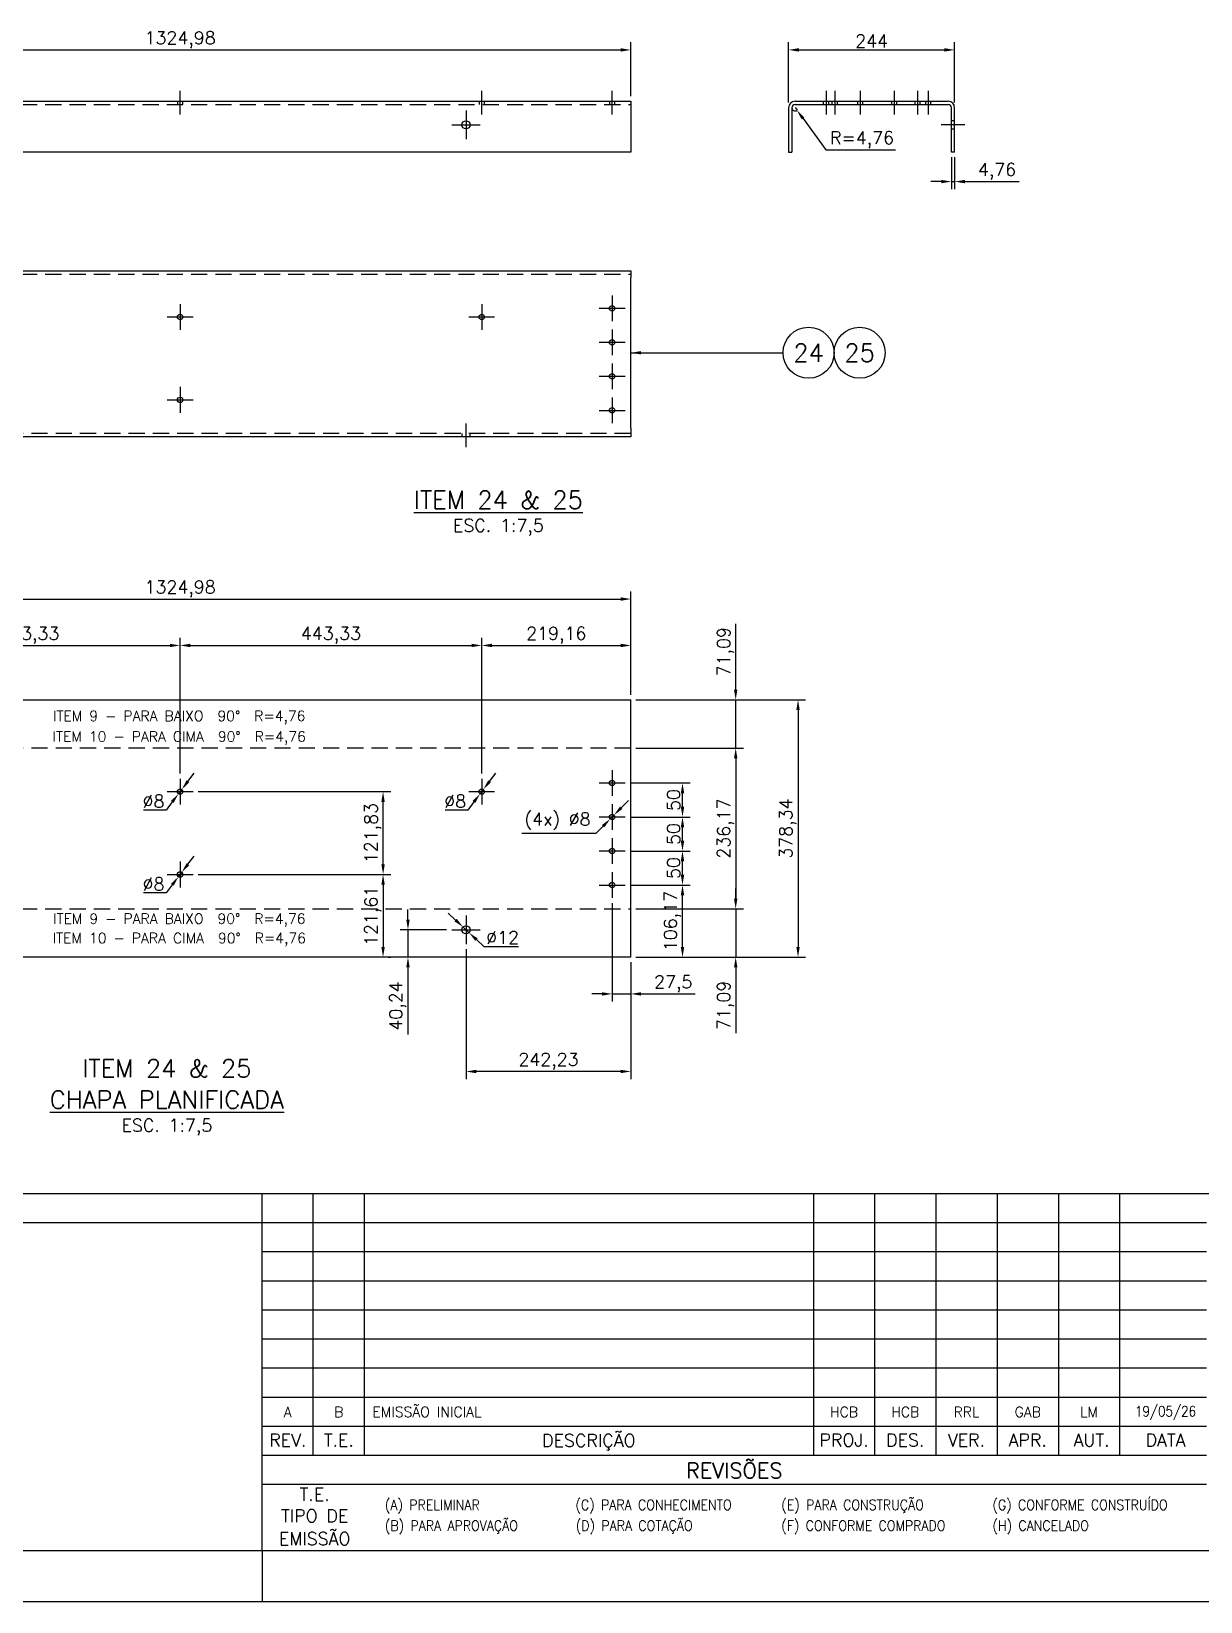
# Model space of a CAD drawing. Header units: metres. Extents: x 0 to 6307, y 0 to 4455.
# Drawn here: x 3193 to 4912, y 0 to 2308 of the extents above; entities that cross this region are included whole.
import ezdxf
from ezdxf.enums import TextEntityAlignment as Align

# ---------------------------------------------------------------- set-up
doc = ezdxf.new("R2010")
doc.units = ezdxf.units.M
doc.header["$LTSCALE"] = 7.5
doc.linetypes.add('CENTER2', pattern=[28.575, 19.05, -3.175, 3.175, -3.175])
doc.linetypes.add('HIDDEN2', pattern=[4.7625, 3.175, -1.5875])
for name, color, linetype in [('18_COTAS', 7, 'Continuous'), ('FRL2', 2, 'Continuous'), ('FRL3', 3, 'Continuous'), ('FRL4', 4, 'Continuous'), ('FRL5', 5, 'Continuous'), ('FRL6', 6, 'Continuous'), ('FRL7', 7, 'Continuous'), ('FRR100', 4, 'Continuous'), ('FRR120', 5, 'Continuous'), ('FRR140', 5, 'Continuous'), ('FRR175', 1, 'Continuous'), ('FRR80', 3, 'Continuous'), ('GSB', 7, 'Continuous'), ('SC1', 7, 'CENTER2'), ('SDM', 7, 'Continuous'), ('SL4', 4, 'Continuous'), ('SR80', 3, 'Continuous'), ('ST1', 7, 'HIDDEN2')]:
    doc.layers.add(name, color=color, linetype=linetype)
doc.styles.add('R100', font='simplex.shx', dxfattribs={"height": 2.5})
doc.styles.add('R120', font='simplex.shx', dxfattribs={"height": 3})
doc.styles.add('R140', font='simplex.shx', dxfattribs={"height": 3.5})
doc.styles.add('R80', font='simplex.shx', dxfattribs={"height": 2})
doc.styles.add('ROMANS', font='ROMANS.SHX')
doc.dimstyles.new('7.5___1-7.5', dxfattribs={"dimscale": 7.5, "dimtxt": 2.5, "dimasz": 2, "dimexe": 1.5, "dimexo": 1, "dimgap": 0.5, "dimtad": 1, "dimzin": 12, "dimtxsty": 'ROMANS', "dimcen": 0, "dimclrd": 256, "dimclre": 256, "dimclrt": 3, "dimazin": 3, "dimtfac": 1, "dimtmove": 0, "dimatfit": 0, "dimfxl": 1, "dimlwd": -1, "dimlwe": -1, "dimarcsym": 0})
doc.dimstyles.new('7.5___1-7.5$3', dxfattribs={"dimscale": 7.5, "dimtxt": 2.5, "dimasz": 2, "dimexe": 1.5, "dimexo": 1, "dimgap": 0.5, "dimtad": 1, "dimtoh": 1, "dimzin": 12, "dimtxsty": 'ROMANS', "dimcen": 0, "dimclrd": 256, "dimclre": 256, "dimclrt": 3, "dimazin": 3, "dimtfac": 1, "dimtmove": 0, "dimatfit": 0, "dimfxl": 1, "dimlwd": -1, "dimlwe": -1, "dimarcsym": 0})
doc.dimstyles.new('7.5___1-7.5$4', dxfattribs={"dimscale": 7.5, "dimtxt": 2.5, "dimasz": 2, "dimexe": 1.5, "dimexo": 1, "dimgap": 0.5, "dimtad": 1, "dimtoh": 1, "dimzin": 12, "dimtxsty": 'ROMANS', "dimcen": 0, "dimclrd": 256, "dimclre": 256, "dimclrt": 3, "dimazin": 3, "dimtfac": 1, "dimtmove": 0, "dimatfit": 0, "dimfxl": 1, "dimlwd": -1, "dimlwe": -1, "dimarcsym": 0})

# ---------------------------------------------------------------- blocks, each defined once
blk = doc.blocks.new('A1')
at = {"layer": 'FRL2'}
blk.add_line((471, 10), (471, 0), dxfattribs=at)
at = {"layer": 'FRL3', "linetype": 'Continuous'}
for p, q in [((481, 28.7), (481, 80)), ((491, 28.7), (491, 80)), ((579, 80), (579, 28.7)), ((591, 80), (591, 28.7)), ((603, 80), (603, 28.7)), ((615, 80), (615, 28.7)), ((627, 80), (627, 28.7)), ((639, 80), (639, 28.7))]:
    blk.add_line(p, q, dxfattribs=at)
at = {"layer": 'FRL4', "linetype": 'Continuous'}
for p, q in [((25, 74.3), (471, 74.3)), ((471, 34.4), (656, 34.4)), ((471, 28.7), (656, 28.7)), ((471, 23), (656, 23))]:
    blk.add_line(p, q, dxfattribs=at)
at = {"layer": 'FRL5'}
blk.add_line((25, 80), (831, 80), dxfattribs=at)
at = {"layer": 'FRL5', "linetype": 'Continuous'}
blk.add_line((471, 10), (471, 80), dxfattribs=at)
at = {"layer": 'FRL6', "linetype": 'Continuous'}
blk.add_line((25, 10), (831, 10), dxfattribs=at)
at = {"layer": 'FRL7', "linetype": 'Continuous'}
for p, q in [((471, 74.3), (656, 74.3)), ((471, 68.6), (656, 68.6)), ((471, 62.9), (656, 62.9)), ((471, 57.2), (656, 57.2)), ((471, 51.5), (656, 51.5)), ((471, 45.8), (656, 45.8)), ((471, 40.1), (656, 40.1)), ((0, 0), (841, 0))]:
    blk.add_line(p, q, dxfattribs=at)
at = {"layer": 'FRR100', "style": 'R100'}
for s, p in [('REV.', (476, 31.66)), ('T.E.', (486, 31.66)), ('DESCRIÇÃO', (535, 31.55)), ('PROJ.', (585, 31.66)), ('DES.', (597, 31.66)), ('VER.', (609, 31.66)), ('APR.', (621, 31.66)), ('AUT.', (633.5, 31.66)), ('DATA', (648, 31.66)), ('T.E.', (481.26, 21.02)), ('TIPO DE', (481.26, 16.82)), ('EMISSÃO', (481.26, 12.66))]:
    blk.add_text(s, height=2.5, dxfattribs=at).set_placement(p, align=Align.MIDDLE)
at = {"layer": 'FRR120', "style": 'R120'}
blk.add_text('REVISÕES', height=3, dxfattribs=at).set_placement((563.5, 26.08), align=Align.MIDDLE)
for tag, p in [('FASE_DO_PROJETO', (659, 46.29)), ('ÁREA_E/OU_SUBÁREA', (659, 40.79)), ('TÍTULO_DO_DESENHO', (659, 35.29)), ('SUBTÍTULO_1_DO_DESENHO', (659, 29.79)), ('SUBTÍTULO_2_DO_DESENHO', (659, 24.29))]:
    blk.add_attdef(tag, p, '', height=3, dxfattribs=at)
at = {"layer": 'FRR140', "style": 'R140', "width": 0.91}
for tag, p in [('ESCALA', (671, 14.35)), ('REVISÃO', (823.5, 14.68))]:
    blk.add_attdef(tag, text='', height=3.5, dxfattribs=at).set_placement(p, align=Align.MIDDLE)
for tag, p in [('NÚMERO_DA_CONTRATADA', (687.72, 12.6)), ('NUMERO_VALE', (752.89, 12.6))]:
    blk.add_attdef(tag, p, '', height=3.5, dxfattribs=at)
at = {"layer": 'FRR175', "style": 'R120'}
for tag, p in [('CLASSIFICAÇÃO', (811.83, 67.73)), ('PROJETO', (716.31, 53.59)), ('N_PROJ_SE', (793.5, 53.59)), ('N_CONTRATO', (796.97, 47.3))]:
    blk.add_attdef(tag, text='', height=3, dxfattribs=at).set_placement(p, align=Align.MIDDLE_CENTER)
at = {"layer": 'FRR80', "style": 'R80', "width": 0.9}
for s, p in [('(A) PRELIMINAR', (495.02, 17.95)), ('(C) PARA CONHECIMENTO', (532.36, 17.95)), ('(E) PARA CONSTRUÇÃO', (572.71, 17.95)), ('(G) CONFORME CONSTRUÍDO', (614.08, 17.95)), ('(B) PARA APROVAÇÃO', (495.02, 13.89)), ('(D) PARA COTAÇÃO', (532.43, 13.89)), ('(F) CONFORME COMPRADO', (572.71, 13.89)), ('(H) CANCELADO', (614.08, 13.89))]:
    blk.add_text(s, height=2, dxfattribs=at).set_placement(p)
at = {"layer": 'FRR80', "style": 'R80'}
for tag, p in [('8A_REV', (476, 77.07)), ('EMIS.', (486, 77.07)), ('PROJ.', (585, 77.07)), ('DES.', (597, 77.07)), ('VER.', (609, 77.07)), ('APR.', (621, 77.07)), ('AUT.', (633.01, 77.07)), ('7A_REV', (476, 71.37)), ('EMIS.', (486, 71.37)), ('PROJ.', (585, 71.37)), ('DES.', (597, 71.37)), ('VER.', (609, 71.37)), ('APR.', (621, 71.37)), ('AUT.', (633.01, 71.37)), ('6A_REV', (476, 65.67)), ('EMIS.', (486, 65.67)), ('PROJ.', (585, 65.67)), ('DES.', (597, 65.67)), ('VER.', (609, 65.67)), ('APR.', (621, 65.67)), ('AUT.', (633.01, 65.67)), ('5A_REV', (476, 59.97)), ('EMIS.', (486, 59.97)), ('PROJ.', (585, 59.97)), ('DES.', (597, 59.97)), ('VER.', (609, 59.97)), ('APR.', (621, 59.97)), ('AUT.', (633.01, 59.97)), ('4A_REV', (476, 54.27)), ('EMIS.', (486, 54.27)), ('PROJ.', (585, 54.27)), ('DES.', (597, 54.27)), ('VER.', (609, 54.27)), ('APR.', (621, 54.27)), ('AUT.', (633.01, 54.27)), ('3A_REV', (476, 48.57)), ('EMIS.', (486, 48.57)), ('PROJ.', (585, 48.57)), ('DES.', (597, 48.57)), ('VER.', (609, 48.57)), ('APR.', (621, 48.57)), ('AUT.', (633.01, 48.57)), ('2A_REV', (476, 42.87)), ('EMIS.', (486, 42.87)), ('PROJ.', (585, 42.87)), ('DES.', (597, 42.87)), ('VER.', (609, 42.87)), ('APR.', (621, 42.87)), ('AUT.', (633.01, 42.87)), ('1a_REV', (476, 37.17)), ('EMIS.', (486, 37.17)), ('PROJ.', (585, 37.17)), ('DES.', (597, 37.17)), ('VER.', (609, 37.17)), ('APR.', (621, 37.17)), ('AUT.', (633.01, 37.17))]:
    blk.add_attdef(tag, text='', height=2, dxfattribs=at).set_placement(p, align=Align.MIDDLE)
for p in [(492.61, 76.08), (492.61, 70.38), (492.61, 64.68), (492.61, 58.98), (492.61, 53.28), (492.61, 47.58), (492.61, 41.88), (492.61, 36.18)]:
    blk.add_attdef('DESCRIÇÃO_DA_REVISÃO', p, '', height=2, dxfattribs=at)
at = {"layer": 'FRR80', "style": 'R80', "width": 0.85}
for p in [(648, 77.07), (648, 71.37), (648, 65.67), (648, 59.97), (648, 54.27), (648, 48.57), (648, 42.87), (648, 37.17)]:
    blk.add_attdef('DATA', text='', height=2, dxfattribs=at).set_placement(p, align=Align.MIDDLE)
blk = doc.blocks.new('*D185')
at = {"layer": 'Defpoints', "color": 0, "transparency": 16777216}
for p in [(4074.2, 2281.1), (2749.2, 2205.7), (4074.2, 2205.7)]:
    blk.add_point(p, dxfattribs=at)
at = {"layer": 'SDM', "transparency": 16777216}
for p, q in [((2749.2, 2213.2), (2749.2, 2292.3)), ((4074.2, 2213.2), (4074.2, 2292.3)), ((2764.2, 2281.1), (4059.2, 2281.1))]:
    blk.add_line(p, q, dxfattribs=at)
for points in [[(2764.2, 2283.6), (2764.2, 2278.6), (2749.2, 2281.1)], [(4059.2, 2283.6), (4059.2, 2278.6), (4074.2, 2281.1)]]:
    blk.add_solid(points, dxfattribs=at)
at = {"layer": 'SDM', "color": 3, "transparency": 16777216, "insert": (3411.7, 2296), "char_height": 18.75, "attachment_point": 5, "style": 'ROMANS'}
blk.add_mtext('1324,98', dxfattribs=at)
blk = doc.blocks.new('*D186')
at = {"layer": 'Defpoints', "color": 0, "transparency": 16777216}
for p in [(4315.6, 2196.2), (4318.4, 2192.3)]:
    blk.add_point(p, dxfattribs=at)
at = {"layer": 'SDM', "transparency": 16777216}
for p, q in [((4315.6, 2196.2), (4318.4, 2192.3)), ((4327.3, 2180.2), (4361, 2134.2)), ((4361, 2134.2), (4463, 2134.2))]:
    blk.add_line(p, q, dxfattribs=at)
blk.add_arc((4315.6, 2196.2), 4.76, 180, 306.25, dxfattribs=at)
blk.add_solid([(4329.3, 2181.7), (4325.3, 2178.7), (4318.4, 2192.3)], dxfattribs=at)
at = {"layer": 'SDM', "color": 3, "transparency": 16777216, "insert": (4413.9, 2149.1), "char_height": 18.75, "attachment_point": 5, "style": 'ROMANS'}
blk.add_mtext('R=4,76', dxfattribs=at)
blk = doc.blocks.new('*D187')
at = {"layer": 'Defpoints', "color": 0, "transparency": 16777216}
for p in [(4550.1, 2281.1), (4306.1, 2196.2), (4550.1, 2196.2)]:
    blk.add_point(p, dxfattribs=at)
at = {"layer": 'SDM', "transparency": 16777216}
for p, q in [((4306.1, 2203.7), (4306.1, 2292.3)), ((4550.1, 2203.7), (4550.1, 2292.3)), ((4321.1, 2281.1), (4535.1, 2281.1))]:
    blk.add_line(p, q, dxfattribs=at)
for points in [[(4321.1, 2283.6), (4321.1, 2278.6), (4306.1, 2281.1)], [(4535.1, 2283.6), (4535.1, 2278.6), (4550.1, 2281.1)]]:
    blk.add_solid(points, dxfattribs=at)
at = {"layer": 'SDM', "color": 3, "transparency": 16777216, "insert": (4428.1, 2294.2), "char_height": 18.75, "attachment_point": 5, "style": 'ROMANS'}
blk.add_mtext('244', dxfattribs=at)
blk = doc.blocks.new('*D188')
at = {"layer": 'Defpoints', "color": 0, "transparency": 16777216}
for p in [(4545.3, 2130.7), (4550.1, 2130.7), (4550.1, 2087.5)]:
    blk.add_point(p, dxfattribs=at)
at = {"layer": 'SDM', "transparency": 16777216}
for p, q in [((4545.3, 2123.2), (4545.3, 2076.2)), ((4550.1, 2123.2), (4550.1, 2076.2)), ((4530.3, 2087.5), (4515.3, 2087.5)), ((4545.3, 2087.5), (4550.1, 2087.5)), ((4565.1, 2087.5), (4644.7, 2087.5))]:
    blk.add_line(p, q, dxfattribs=at)
for points in [[(4530.3, 2090), (4530.3, 2085), (4545.3, 2087.5)], [(4565.1, 2090), (4565.1, 2085), (4550.1, 2087.5)]]:
    blk.add_solid(points, dxfattribs=at)
at = {"layer": 'SDM', "color": 3, "transparency": 16777216, "insert": (4612.4, 2102.4), "char_height": 18.75, "attachment_point": 5, "style": 'ROMANS'}
blk.add_mtext('4,76', dxfattribs=at)
blk = doc.blocks.new('INDICACAO_EIXO')
at = {"layer": 'GSB', "color": 3}
blk.add_circle((0, 0), 5, dxfattribs=at)
blk = doc.blocks.new('CORTE')
at = {"layer": 'GSB', "color": 4, "style": 'R140'}
blk.add_attdef('%%UCORTE', text='', height=3.5, dxfattribs=at).set_placement((-0.25, 2.38), align=Align.MIDDLE_CENTER)
at = {"layer": 'GSB', "color": 3, "style": 'R100'}
blk.add_attdef('ESC.', text='', height=2.5, dxfattribs=at).set_placement((-0.25, -2.62), align=Align.MIDDLE_CENTER)
blk = doc.blocks.new('*D190')
at = {"layer": 'Defpoints', "color": 0, "transparency": 16777216}
for p in [(4046.7, 1034.4), (4074.2, 947.3), (4074.2, 893.3)]:
    blk.add_point(p, dxfattribs=at)
at = {"layer": 'SDM', "transparency": 16777216}
for p, q in [((4046.7, 1026.9), (4046.7, 882)), ((4074.2, 939.8), (4074.2, 882)), ((4031.7, 893.3), (4016.7, 893.3)), ((4046.7, 893.3), (4074.2, 893.3)), ((4089.2, 893.3), (4168.8, 893.3))]:
    blk.add_line(p, q, dxfattribs=at)
for points in [[(4031.7, 895.8), (4031.7, 890.8), (4046.7, 893.3)], [(4089.2, 895.8), (4089.2, 890.8), (4074.2, 893.3)]]:
    blk.add_solid(points, dxfattribs=at)
at = {"layer": 'SDM', "color": 3, "transparency": 16777216, "insert": (4136.5, 908.2), "char_height": 18.75, "attachment_point": 5, "style": 'ROMANS'}
blk.add_mtext('27,5', dxfattribs=at)
blk = doc.blocks.new('*D191')
at = {"layer": 'Defpoints', "color": 0, "transparency": 16777216}
for p in [(4074.2, 1325.6), (4228.3, 1325.6), (4074.2, 1254.5)]:
    blk.add_point(p, dxfattribs=at)
at = {"layer": 'SDM', "transparency": 16777216}
for p, q in [((4228.3, 1340.6), (4228.3, 1437.2)), ((4081.7, 1325.6), (4239.6, 1325.6)), ((4228.3, 1254.5), (4228.3, 1325.6)), ((4081.7, 1254.5), (4239.6, 1254.5)), ((4228.3, 1239.5), (4228.3, 1224.5))]:
    blk.add_line(p, q, dxfattribs=at)
for points in [[(4225.8, 1340.6), (4230.8, 1340.6), (4228.3, 1325.6)], [(4225.8, 1239.5), (4230.8, 1239.5), (4228.3, 1254.5)]]:
    blk.add_solid(points, dxfattribs=at)
at = {"layer": 'SDM', "color": 3, "transparency": 16777216, "insert": (4213.4, 1396.4), "char_height": 18.75, "attachment_point": 5, "rotation": 90, "style": 'ROMANS'}
blk.add_mtext('71,09', dxfattribs=at)
blk = doc.blocks.new('*D208')
at = {"layer": 'Defpoints', "color": 0, "transparency": 16777216}
for p in [(4074.2, 1254.5), (4074.2, 1018.4), (4228.3, 1018.4)]:
    blk.add_point(p, dxfattribs=at)
at = {"layer": 'SDM', "transparency": 16777216}
for p, q in [((4081.7, 1254.5), (4239.6, 1254.5)), ((4228.3, 1239.5), (4228.3, 1033.4)), ((4081.7, 1018.4), (4239.6, 1018.4))]:
    blk.add_line(p, q, dxfattribs=at)
for points in [[(4225.8, 1239.5), (4230.8, 1239.5), (4228.3, 1254.5)], [(4225.8, 1033.4), (4230.8, 1033.4), (4228.3, 1018.4)]]:
    blk.add_solid(points, dxfattribs=at)
at = {"layer": 'SDM', "color": 3, "transparency": 16777216, "insert": (4213.4, 1136.4), "char_height": 18.75, "attachment_point": 5, "rotation": 90, "style": 'ROMANS'}
blk.add_mtext('236,17', dxfattribs=at)
blk = doc.blocks.new('*D209')
at = {"layer": 'Defpoints', "color": 0, "transparency": 16777216}
for p in [(4074.2, 1018.4), (4074.2, 947.3), (4228.3, 947.3)]:
    blk.add_point(p, dxfattribs=at)
at = {"layer": 'SDM', "transparency": 16777216}
for p, q in [((4228.3, 1033.4), (4228.3, 1048.4)), ((4081.7, 1018.4), (4239.6, 1018.4)), ((4228.3, 1018.4), (4228.3, 947.3)), ((4081.7, 947.3), (4239.6, 947.3)), ((4228.3, 932.3), (4228.3, 835.7))]:
    blk.add_line(p, q, dxfattribs=at)
for points in [[(4225.8, 1033.4), (4230.8, 1033.4), (4228.3, 1018.4)], [(4225.8, 932.3), (4230.8, 932.3), (4228.3, 947.3)]]:
    blk.add_solid(points, dxfattribs=at)
at = {"layer": 'SDM', "color": 3, "transparency": 16777216, "insert": (4213.4, 876.5), "char_height": 18.75, "attachment_point": 5, "rotation": 90, "style": 'ROMANS'}
blk.add_mtext('71,09', dxfattribs=at)
blk = doc.blocks.new('*D210')
at = {"layer": 'Defpoints', "color": 0, "transparency": 16777216}
for p in [(4065.7, 1053.4), (4150.1, 1053.4), (4074.2, 947.3)]:
    blk.add_point(p, dxfattribs=at)
at = {"layer": 'SDM', "transparency": 16777216}
for p, q in [((4073.2, 1053.4), (4161.3, 1053.4)), ((4150.1, 962.3), (4150.1, 1038.4)), ((4081.7, 947.3), (4161.3, 947.3))]:
    blk.add_line(p, q, dxfattribs=at)
for points in [[(4147.6, 1038.4), (4152.6, 1038.4), (4150.1, 1053.4)], [(4147.6, 962.3), (4152.6, 962.3), (4150.1, 947.3)]]:
    blk.add_solid(points, dxfattribs=at)
at = {"layer": 'SDM', "color": 3, "transparency": 16777216, "insert": (4135.2, 1000.4), "char_height": 18.75, "attachment_point": 5, "rotation": 90, "style": 'ROMANS'}
blk.add_mtext('106,17', dxfattribs=at)
blk = doc.blocks.new('*D192')
at = {"layer": 'Defpoints', "color": 0, "transparency": 16777216}
for p in [(4065.7, 1103.4), (4150.1, 1103.4), (4065.7, 1053.4)]:
    blk.add_point(p, dxfattribs=at)
at = {"layer": 'SDM', "transparency": 16777216}
for p, q in [((4073.2, 1103.4), (4161.3, 1103.4)), ((4150.1, 1068.4), (4150.1, 1088.4)), ((4073.2, 1053.4), (4161.3, 1053.4))]:
    blk.add_line(p, q, dxfattribs=at)
for points in [[(4147.6, 1088.4), (4152.6, 1088.4), (4150.1, 1103.4)], [(4147.6, 1068.4), (4152.6, 1068.4), (4150.1, 1053.4)]]:
    blk.add_solid(points, dxfattribs=at)
at = {"layer": 'SDM', "color": 3, "transparency": 16777216, "insert": (4137, 1078.4), "char_height": 18.75, "attachment_point": 5, "rotation": 90, "style": 'ROMANS'}
blk.add_mtext('50', dxfattribs=at)
blk = doc.blocks.new('*D193')
at = {"layer": 'Defpoints', "color": 0, "transparency": 16777216}
for p in [(4065.7, 1153.4), (4150.1, 1153.4), (4065.7, 1103.4)]:
    blk.add_point(p, dxfattribs=at)
at = {"layer": 'SDM', "transparency": 16777216}
for p, q in [((4073.2, 1153.4), (4161.3, 1153.4)), ((4150.1, 1118.4), (4150.1, 1138.4)), ((4073.2, 1103.4), (4161.3, 1103.4))]:
    blk.add_line(p, q, dxfattribs=at)
for points in [[(4147.6, 1138.4), (4152.6, 1138.4), (4150.1, 1153.4)], [(4147.6, 1118.4), (4152.6, 1118.4), (4150.1, 1103.4)]]:
    blk.add_solid(points, dxfattribs=at)
at = {"layer": 'SDM', "color": 3, "transparency": 16777216, "insert": (4137, 1128.4), "char_height": 18.75, "attachment_point": 5, "rotation": 90, "style": 'ROMANS'}
blk.add_mtext('50', dxfattribs=at)
blk = doc.blocks.new('*D194')
at = {"layer": 'Defpoints', "color": 0, "transparency": 16777216}
for p in [(4065.7, 1203.4), (4150.1, 1203.4), (4065.7, 1153.4)]:
    blk.add_point(p, dxfattribs=at)
at = {"layer": 'SDM', "transparency": 16777216}
for p, q in [((4073.2, 1203.4), (4161.3, 1203.4)), ((4150.1, 1168.4), (4150.1, 1188.4)), ((4073.2, 1153.4), (4161.3, 1153.4))]:
    blk.add_line(p, q, dxfattribs=at)
for points in [[(4147.6, 1188.4), (4152.6, 1188.4), (4150.1, 1203.4)], [(4147.6, 1168.4), (4152.6, 1168.4), (4150.1, 1153.4)]]:
    blk.add_solid(points, dxfattribs=at)
at = {"layer": 'SDM', "color": 3, "transparency": 16777216, "insert": (4137, 1178.4), "char_height": 18.75, "attachment_point": 5, "rotation": 90, "style": 'ROMANS'}
blk.add_mtext('50', dxfattribs=at)
blk = doc.blocks.new('*D178')
at = {"layer": 'Defpoints', "color": 0, "transparency": 16777216}
for p in [(4049.5, 1156.3), (4043.9, 1150.6)]:
    blk.add_point(p, dxfattribs=at)
at = {"layer": 'SDM', "transparency": 16777216}
for p, q in [((4060, 1167), (4070.5, 1177.7)), ((4049.5, 1156.3), (4043.9, 1150.6)), ((4033.4, 1139.9), (4022.9, 1129.2)), ((4022.9, 1129.2), (3913.8, 1129.2))]:
    blk.add_line(p, q, dxfattribs=at)
for points in [[(4058.2, 1168.8), (4061.8, 1165.3), (4049.5, 1156.3)], [(4031.6, 1141.6), (4035.2, 1138.1), (4043.9, 1150.6)]]:
    blk.add_solid(points, dxfattribs=at)
at = {"layer": 'SDM', "color": 3, "transparency": 16777216, "insert": (3966.4, 1147.2), "char_height": 18.75, "attachment_point": 5, "style": 'ROMANS'}
blk.add_mtext('(4x) ∅8', dxfattribs=at)
blk = doc.blocks.new('*D205')
at = {"layer": 'Defpoints', "color": 0, "transparency": 16777216}
for p in [(3411.7, 1405.6), (2968.4, 1209.7), (3411.7, 1209.7)]:
    blk.add_point(p, dxfattribs=at)
at = {"layer": 'SDM', "transparency": 16777216}
for p, q in [((2968.4, 1217.2), (2968.4, 1416.9)), ((3411.7, 1217.2), (3411.7, 1416.9)), ((2983.4, 1405.6), (3396.7, 1405.6))]:
    blk.add_line(p, q, dxfattribs=at)
for points in [[(2983.4, 1408.1), (2983.4, 1403.1), (2968.4, 1405.6)], [(3396.7, 1408.1), (3396.7, 1403.1), (3411.7, 1405.6)]]:
    blk.add_solid(points, dxfattribs=at)
at = {"layer": 'SDM', "color": 3, "transparency": 16777216, "insert": (3190, 1420.5), "char_height": 18.75, "attachment_point": 5, "style": 'ROMANS'}
blk.add_mtext('443,33', dxfattribs=at)
blk = doc.blocks.new('*D206')
at = {"layer": 'Defpoints', "color": 0, "transparency": 16777216}
for p in [(3855, 1405.6), (3411.7, 1209.7), (3855, 1209.7)]:
    blk.add_point(p, dxfattribs=at)
at = {"layer": 'SDM', "transparency": 16777216}
for p, q in [((3411.7, 1217.2), (3411.7, 1416.9)), ((3855, 1217.2), (3855, 1416.9)), ((3426.7, 1405.6), (3840, 1405.6))]:
    blk.add_line(p, q, dxfattribs=at)
for points in [[(3426.7, 1408.1), (3426.7, 1403.1), (3411.7, 1405.6)], [(3840, 1408.1), (3840, 1403.1), (3855, 1405.6)]]:
    blk.add_solid(points, dxfattribs=at)
at = {"layer": 'SDM', "color": 3, "transparency": 16777216, "insert": (3633.4, 1420.5), "char_height": 18.75, "attachment_point": 5, "style": 'ROMANS'}
blk.add_mtext('443,33', dxfattribs=at)
blk = doc.blocks.new('*D176')
at = {"layer": 'Defpoints', "color": 0, "transparency": 16777216}
for p in [(4074.2, 1405.6), (4074.2, 1325.6), (3855, 1209.7)]:
    blk.add_point(p, dxfattribs=at)
at = {"layer": 'SDM', "transparency": 16777216}
for p, q in [((3855, 1217.2), (3855, 1416.9)), ((4074.2, 1333.1), (4074.2, 1416.9)), ((3870, 1405.6), (4059.2, 1405.6))]:
    blk.add_line(p, q, dxfattribs=at)
for points in [[(3870, 1408.1), (3870, 1403.1), (3855, 1405.6)], [(4059.2, 1408.1), (4059.2, 1403.1), (4074.2, 1405.6)]]:
    blk.add_solid(points, dxfattribs=at)
at = {"layer": 'SDM', "color": 3, "transparency": 16777216, "insert": (3964.6, 1420.5), "char_height": 18.75, "attachment_point": 5, "style": 'ROMANS'}
blk.add_mtext('219,16', dxfattribs=at)
blk = doc.blocks.new('*D177')
at = {"layer": 'Defpoints', "color": 0, "transparency": 16777216}
for p in [(4074.2, 1473.8), (2749.2, 1325.6), (4074.2, 1325.6)]:
    blk.add_point(p, dxfattribs=at)
at = {"layer": 'SDM', "transparency": 16777216}
for p, q in [((2749.2, 1333.1), (2749.2, 1485)), ((4074.2, 1333.1), (4074.2, 1485)), ((2764.2, 1473.8), (4059.2, 1473.8))]:
    blk.add_line(p, q, dxfattribs=at)
for points in [[(2764.2, 1476.3), (2764.2, 1471.3), (2749.2, 1473.8)], [(4059.2, 1476.3), (4059.2, 1471.3), (4074.2, 1473.8)]]:
    blk.add_solid(points, dxfattribs=at)
at = {"layer": 'SDM', "color": 3, "transparency": 16777216, "insert": (3411.7, 1488.7), "char_height": 18.75, "attachment_point": 5, "style": 'ROMANS'}
blk.add_mtext('1324,98', dxfattribs=at)
blk = doc.blocks.new('*D195')
at = {"layer": 'Defpoints', "color": 0, "transparency": 16777216}
for p in [(3430.7, 1068.9), (3710, 947.3), (3710, 947.3)]:
    blk.add_point(p, dxfattribs=at)
at = {"layer": 'SDM', "transparency": 16777216}
for p, q in [((3438.2, 1068.9), (3721.3, 1068.9)), ((3710, 1053.9), (3710, 962.3)), ((3717.5, 947.3), (3721.3, 947.3))]:
    blk.add_line(p, q, dxfattribs=at)
for points in [[(3707.5, 1053.9), (3712.5, 1053.9), (3710, 1068.9)], [(3707.5, 962.3), (3712.5, 962.3), (3710, 947.3)]]:
    blk.add_solid(points, dxfattribs=at)
at = {"layer": 'SDM', "color": 3, "transparency": 16777216, "insert": (3695.1, 1008.1), "char_height": 18.75, "attachment_point": 5, "rotation": 90, "style": 'ROMANS'}
blk.add_mtext('121,61', dxfattribs=at)
blk = doc.blocks.new('*D196')
at = {"layer": 'Defpoints', "color": 0, "transparency": 16777216}
for p in [(3430.7, 1190.7), (3710, 1190.7), (3430.7, 1068.9)]:
    blk.add_point(p, dxfattribs=at)
at = {"layer": 'SDM', "transparency": 16777216}
for p, q in [((3438.2, 1190.7), (3721.3, 1190.7)), ((3710, 1083.9), (3710, 1175.7)), ((3438.2, 1068.9), (3721.3, 1068.9))]:
    blk.add_line(p, q, dxfattribs=at)
for points in [[(3707.5, 1175.7), (3712.5, 1175.7), (3710, 1190.7)], [(3707.5, 1083.9), (3712.5, 1083.9), (3710, 1068.9)]]:
    blk.add_solid(points, dxfattribs=at)
at = {"layer": 'SDM', "color": 3, "transparency": 16777216, "insert": (3695.1, 1129.8), "char_height": 18.75, "attachment_point": 5, "rotation": 90, "style": 'ROMANS'}
blk.add_mtext('121,83', dxfattribs=at)
blk = doc.blocks.new('*D197')
at = {"layer": 'Defpoints', "color": 0, "transparency": 16777216}
for p in [(3409.3, 1187.5), (3414.1, 1193.9)]:
    blk.add_point(p, dxfattribs=at)
at = {"layer": 'SDM', "transparency": 16777216}
for p, q in [((3423.2, 1205.8), (3432.2, 1217.8)), ((3414.1, 1193.9), (3409.3, 1187.5)), ((3391.1, 1163.6), (3357.9, 1163.6)), ((3400.2, 1175.6), (3391.1, 1163.6))]:
    blk.add_line(p, q, dxfattribs=at)
for points in [[(3421.2, 1207.4), (3425.2, 1204.3), (3414.1, 1193.9)], [(3398.2, 1177.1), (3402.2, 1174.1), (3409.3, 1187.5)]]:
    blk.add_solid(points, dxfattribs=at)
at = {"layer": 'SDM', "color": 3, "transparency": 16777216, "insert": (3372.7, 1176.7), "char_height": 18.75, "attachment_point": 5, "style": 'ROMANS'}
blk.add_mtext('∅8', dxfattribs=at)
blk = doc.blocks.new('*D198')
at = {"layer": 'Defpoints', "color": 0, "transparency": 16777216}
for p in [(3409.3, 1065.7), (3414.1, 1072.1)]:
    blk.add_point(p, dxfattribs=at)
at = {"layer": 'SDM', "transparency": 16777216}
for p, q in [((3423.2, 1084), (3432.2, 1096)), ((3414.1, 1072.1), (3409.3, 1065.7)), ((3391.1, 1041.8), (3357.9, 1041.8)), ((3400.2, 1053.7), (3391.1, 1041.8))]:
    blk.add_line(p, q, dxfattribs=at)
for points in [[(3421.2, 1085.5), (3425.2, 1082.5), (3414.1, 1072.1)], [(3398.2, 1055.2), (3402.2, 1052.2), (3409.3, 1065.7)]]:
    blk.add_solid(points, dxfattribs=at)
at = {"layer": 'SDM', "color": 3, "transparency": 16777216, "insert": (3372.7, 1054.9), "char_height": 18.75, "attachment_point": 5, "style": 'ROMANS'}
blk.add_mtext('∅8', dxfattribs=at)
blk = doc.blocks.new('*D199')
at = {"layer": 'Defpoints', "color": 0, "transparency": 16777216}
for p in [(3852.6, 1187.5), (3857.4, 1193.9)]:
    blk.add_point(p, dxfattribs=at)
at = {"layer": 'SDM', "transparency": 16777216}
for p, q in [((3866.5, 1205.8), (3875.6, 1217.8)), ((3857.4, 1193.9), (3852.6, 1187.5)), ((3834.5, 1163.6), (3801.3, 1163.6)), ((3843.5, 1175.6), (3834.5, 1163.6))]:
    blk.add_line(p, q, dxfattribs=at)
for points in [[(3864.5, 1207.4), (3868.5, 1204.3), (3857.4, 1193.9)], [(3841.5, 1177.1), (3845.5, 1174.1), (3852.6, 1187.5)]]:
    blk.add_solid(points, dxfattribs=at)
at = {"layer": 'SDM', "color": 3, "transparency": 16777216, "insert": (3816, 1176.7), "char_height": 18.75, "attachment_point": 5, "style": 'ROMANS'}
blk.add_mtext('∅8', dxfattribs=at)
blk = doc.blocks.new('*D201')
at = {"layer": 'Defpoints', "color": 0, "transparency": 16777216}
for p in [(4074.2, 1325.6), (4074.2, 947.3), (4319.9, 947.3)]:
    blk.add_point(p, dxfattribs=at)
at = {"layer": 'SDM', "transparency": 16777216}
for p, q in [((4081.7, 1325.6), (4331.1, 1325.6)), ((4319.9, 1310.6), (4319.9, 962.3)), ((4081.7, 947.3), (4331.1, 947.3))]:
    blk.add_line(p, q, dxfattribs=at)
for points in [[(4317.4, 1310.6), (4322.4, 1310.6), (4319.9, 1325.6)], [(4317.4, 962.3), (4322.4, 962.3), (4319.9, 947.3)]]:
    blk.add_solid(points, dxfattribs=at)
at = {"layer": 'SDM', "color": 3, "transparency": 16777216, "insert": (4304.9, 1136.4), "char_height": 18.75, "attachment_point": 5, "rotation": 90, "style": 'ROMANS'}
blk.add_mtext('378,34', dxfattribs=at)
blk = doc.blocks.new('*D202')
at = {"layer": 'Defpoints', "color": 0, "transparency": 16777216}
for p in [(3827.6, 991.6), (3836.3, 983.4)]:
    blk.add_point(p, dxfattribs=at)
at = {"layer": 'SDM', "transparency": 16777216}
for p, q in [((3816.6, 1001.8), (3805.6, 1012.1)), ((3827.6, 991.6), (3836.3, 983.4)), ((3847.3, 973.2), (3858.3, 962.9)), ((3858.3, 962.9), (3909.3, 962.9))]:
    blk.add_line(p, q, dxfattribs=at)
for points in [[(3818.3, 1003.7), (3814.9, 1000), (3827.6, 991.6)], [(3849, 975), (3845.6, 971.3), (3836.3, 983.4)]]:
    blk.add_solid(points, dxfattribs=at)
at = {"layer": 'SDM', "color": 3, "transparency": 16777216, "insert": (3885.7, 976.1), "char_height": 18.75, "attachment_point": 5, "style": 'ROMANS'}
blk.add_mtext('∅12', dxfattribs=at)
blk = doc.blocks.new('*D203')
at = {"layer": '18_COTAS', "transparency": 16777216}
for p, q in [((3831.9, 959), (3831.9, 768.1)), ((4074.2, 939.8), (4074.2, 768.1)), ((4059.2, 779.3), (3846.9, 779.3))]:
    blk.add_line(p, q, dxfattribs=at)
for points in [[(3846.9, 781.8), (3846.9, 776.8), (3831.9, 779.3)], [(4059.2, 781.8), (4059.2, 776.8), (4074.2, 779.3)]]:
    blk.add_solid(points, dxfattribs=at)
at = {"layer": 'Defpoints', "color": 0, "transparency": 16777216}
for p in [(3831.9, 966.5), (4074.2, 947.3), (3831.9, 779.3)]:
    blk.add_point(p, dxfattribs=at)
at = {"layer": '18_COTAS', "color": 3, "transparency": 16777216, "insert": (3953.1, 794.2), "char_height": 18.75, "attachment_point": 5, "style": 'ROMANS'}
blk.add_mtext('242,23', dxfattribs=at)
blk = doc.blocks.new('*D204')
at = {"layer": '18_COTAS', "transparency": 16777216}
for p, q in [((3746.6, 1002.5), (3746.6, 1017.5)), ((3803.4, 987.5), (3735.3, 987.5)), ((3746.6, 987.5), (3746.6, 947.3)), ((3739.8, 947.3), (3735.3, 947.3)), ((3746.6, 932.3), (3746.6, 833.9))]:
    blk.add_line(p, q, dxfattribs=at)
for points in [[(3744.1, 1002.5), (3749.1, 1002.5), (3746.6, 987.5)], [(3744.1, 932.3), (3749.1, 932.3), (3746.6, 947.3)]]:
    blk.add_solid(points, dxfattribs=at)
at = {"layer": 'Defpoints', "color": 0, "transparency": 16777216}
for p in [(3810.9, 987.5), (3746.6, 947.3), (3747.3, 947.3)]:
    blk.add_point(p, dxfattribs=at)
at = {"layer": '18_COTAS', "color": 3, "transparency": 16777216, "insert": (3731.7, 875.6), "char_height": 18.75, "attachment_point": 5, "rotation": 90, "style": 'ROMANS'}
blk.add_mtext('40,24', dxfattribs=at)

msp = doc.modelspace()

# ---------------------------------------------------------------- linework, layer by layer
at = {"layer": 'SC1'}
for p, q in [((3411.686, 2185.916), (3411.686, 2220.679)), ((3855.016, 2185.916), (3855.016, 2220.679)), ((4046.673, 2185.916), (4046.673, 2220.679)), ((4361.081, 2220.679), (4361.081, 2185.916)), ((4373.811, 2220.679), (4373.811, 2185.916)), ((4411.081, 2220.679), (4411.081, 2185.916)), ((4461.081, 2220.679), (4461.081, 2185.916)), ((4495.641, 2220.679), (4495.641, 2185.916)), ((4511.081, 2220.679), (4511.081, 2185.916)), ((3810.943, 2170.914), (3852.943, 2170.914)), ((3831.943, 2191.914), (3831.943, 2149.914)), ((4565.081, 2170.914), (4530.318, 2170.914)), ((4046.673, 1920.215), (4046.673, 1882.215)), ((3411.686, 1907.485), (3411.686, 1869.485)), ((3855.016, 1907.485), (3855.016, 1869.485)), ((4027.673, 1901.215), (4065.673, 1901.215)), ((3392.686, 1888.485), (3430.686, 1888.485)), ((3836.016, 1888.485), (3874.016, 1888.485)), ((4046.673, 1870.215), (4046.673, 1832.215)), ((4027.673, 1851.215), (4065.673, 1851.215)), ((4027.673, 1801.215), (4065.673, 1801.215)), ((4046.673, 1820.215), (4046.673, 1782.215)), ((3411.686, 1785.655), (3411.686, 1747.655)), ((3392.686, 1766.655), (3430.686, 1766.655)), ((4046.673, 1770.215), (4046.673, 1732.215)), ((3831.943, 1697.215), (3831.943, 1731.978)), ((4027.673, 1751.215), (4065.673, 1751.215)), ((3411.686, 1209.709), (3411.686, 1171.709)), ((3855.016, 1209.709), (3855.016, 1171.709)), ((4027.673, 1203.439), (4065.673, 1203.439)), ((4046.673, 1222.439), (4046.673, 1184.439)), ((3392.686, 1190.709), (3430.686, 1190.709)), ((3836.016, 1190.709), (3874.016, 1190.709)), ((4046.673, 1172.439), (4046.673, 1134.439)), ((4027.673, 1153.439), (4065.673, 1153.439)), ((4046.673, 1122.439), (4046.673, 1084.439)), ((3411.686, 1087.879), (3411.686, 1049.879)), ((4027.673, 1103.439), (4065.673, 1103.439)), ((3392.686, 1068.879), (3430.686, 1068.879)), ((4046.673, 1072.439), (4046.673, 1034.439)), ((4027.673, 1053.439), (4065.673, 1053.439)), ((3831.943, 1008.502), (3831.943, 966.502)), ((3810.943, 987.502), (3852.943, 987.502))]:
    msp.add_line(p, q, dxfattribs=at)
at = {"layer": 'SL4'}
for p, q in [((2749.198, 2205.679), (4074.173, 2205.679)), ((4074.173, 2205.679), (4074.173, 2192.916)), ((4074.173, 2192.916), (4074.173, 2130.679)), ((4306.081, 2196.154), (4306.081, 2130.679)), ((4310.843, 2196.154), (4310.843, 2130.679)), ((4315.606, 2205.679), (4540.556, 2205.679)), ((4315.606, 2200.916), (4540.556, 2200.916)), ((4545.318, 2130.679), (4545.318, 2196.154)), ((4550.081, 2130.679), (4550.081, 2196.154)), ((4074.173, 2130.679), (2749.198, 2130.679)), ((4306.081, 2130.679), (4310.843, 2130.679)), ((4550.081, 2130.679), (4545.318, 2130.679)), ((2749.198, 1956.215), (4074.173, 1956.215)), ((4074.173, 1956.215), (4074.173, 1946.69)), ((4074.173, 1724.978), (4074.173, 1946.69)), ((4074.173, 1712.215), (2749.198, 1712.215)), ((4074.173, 1724.978), (4074.173, 1712.215)), ((2749.198, 1325.61), (4074.173, 1325.61)), ((4074.173, 947.267), (4074.173, 1325.61)), ((4074.173, 947.267), (2749.198, 947.267))]:
    msp.add_line(p, q, dxfattribs=at)
for centre, radius in [((3831.943, 2170.914), 6), ((4046.673, 1901.215), 4), ((3411.686, 1888.485), 4), ((3855.016, 1888.485), 4), ((4046.673, 1851.215), 4), ((4046.673, 1801.215), 4), ((3411.686, 1766.655), 4), ((4046.673, 1751.215), 4), ((4046.673, 1203.439), 4), ((3411.686, 1190.709), 4), ((3855.016, 1190.709), 4), ((4046.673, 1153.439), 4), ((4046.673, 1103.439), 4), ((3411.686, 1068.879), 4), ((4046.673, 1053.439), 4), ((3831.943, 987.502), 6)]:
    msp.add_circle(centre, radius, dxfattribs=at)
for centre, radius, start, end in [((4315.606, 2196.154), 9.525, 90, 180), ((4315.606, 2196.154), 4.763, 90, 180), ((4540.556, 2196.154), 9.525, 0, 90), ((4540.556, 2196.154), 4.763, 0, 90)]:
    msp.add_arc(centre, radius, start, end, dxfattribs=at)
at = {"layer": 'ST1'}
for p, q in [((2749.198, 2200.916), (4074.173, 2200.916)), ((3407.686, 2205.679), (3407.686, 2200.916)), ((3415.686, 2200.916), (3415.686, 2205.679)), ((3851.016, 2205.679), (3851.016, 2200.916)), ((3859.016, 2200.916), (3859.016, 2205.679)), ((4042.673, 2205.679), (4042.673, 2200.916)), ((4050.673, 2200.916), (4050.673, 2205.679)), ((4357.081, 2205.679), (4357.081, 2200.916)), ((4365.081, 2200.916), (4365.081, 2205.679)), ((4369.811, 2205.679), (4369.811, 2200.916)), ((4377.811, 2200.916), (4377.811, 2205.679)), ((4407.081, 2205.679), (4407.081, 2200.916)), ((4415.081, 2200.916), (4415.081, 2205.679)), ((4457.081, 2205.679), (4457.081, 2200.916)), ((4465.081, 2200.916), (4465.081, 2205.679)), ((4491.641, 2205.679), (4491.641, 2200.916)), ((4499.641, 2200.916), (4499.641, 2205.679)), ((4507.081, 2205.679), (4507.081, 2200.916)), ((4515.081, 2200.916), (4515.081, 2205.679)), ((4550.081, 2176.914), (4545.318, 2176.914)), ((4545.318, 2164.914), (4550.081, 2164.914)), ((2749.198, 1951.453), (4074.173, 1951.453)), ((4074.173, 1716.978), (2749.198, 1716.978)), ((3825.943, 1716.978), (3825.943, 1712.215)), ((3837.943, 1712.215), (3837.943, 1716.978)), ((4074.173, 1254.525), (2749.198, 1254.525)), ((2749.198, 1018.353), (4074.173, 1018.353))]:
    msp.add_line(p, q, dxfattribs=at)

# ---------------------------------------------------------------- block references
ref = msp.add_blockref('A1', (0, 0), dxfattribs=dict(xscale=7.499999999999915, yscale=7.499999999999915, zscale=7.499999999999915))
ref.add_attrib('1a_REV', 'A', dxfattribs={"layer": 'FRR80', "height": 15, "style": 'R80'}).set_placement((3570, 278.759), align=Align.MIDDLE)
ref.add_attrib('EMIS.', 'B', dxfattribs={"layer": 'FRR80', "height": 15, "style": 'R80'}).set_placement((3645, 278.759), align=Align.MIDDLE)
ref.add_attrib('DESCRIÇÃO_DA_REVISÃO', 'EMISSÃO INICIAL', (3694.542, 271.362), dxfattribs={"layer": 'FRR80', "height": 15, "style": 'R80'})
ref.add_attrib('PROJ.', 'HCB', dxfattribs={"layer": 'FRR80', "height": 15, "style": 'R80'}).set_placement((4387.5, 278.759), align=Align.MIDDLE)
ref.add_attrib('DES.', 'HCB', dxfattribs={"layer": 'FRR80', "height": 15, "style": 'R80'}).set_placement((4477.5, 278.759), align=Align.MIDDLE)
ref.add_attrib('VER.', 'RRL', dxfattribs={"layer": 'FRR80', "height": 15, "style": 'R80'}).set_placement((4567.5, 278.759), align=Align.MIDDLE)
ref.add_attrib('APR.', 'GAB', dxfattribs={"layer": 'FRR80', "height": 15, "style": 'R80'}).set_placement((4657.5, 278.759), align=Align.MIDDLE)
ref.add_attrib('AUT.', 'LM', dxfattribs={"layer": 'FRR80', "height": 15, "style": 'R80'}).set_placement((4747.594, 278.759), align=Align.MIDDLE)
ref.add_attrib('DATA', '19/05/26', dxfattribs={"layer": 'FRR80', "height": 15, "style": 'R80', "width": 0.85}).set_placement((4860, 278.759), align=Align.MIDDLE)
at = {"layer": 'GSB'}
ref = msp.add_blockref('INDICACAO_EIXO', (4335.422, 1835.834), dxfattribs=dict(at, xscale=7.499999999999915, yscale=7.499999999999915, zscale=7.499999999999915))
ref.add_attrib('EIXO', '24', dxfattribs={"color": 4, "height": 26.25, "style": 'R140'}).set_placement((4335.422, 1835.834), align=Align.MIDDLE_CENTER)
ref = msp.add_blockref('INDICACAO_EIXO', (4410.422, 1835.834), dxfattribs=dict(at, xscale=7.499999999999915, yscale=7.499999999999915, zscale=7.499999999999915))
ref.add_attrib('EIXO', '25', dxfattribs={"color": 4, "height": 26.25, "style": 'R140'}).set_placement((4410.422, 1835.834), align=Align.MIDDLE_CENTER)
at = {"layer": 'GSB', "xscale": 7.499999999999915, "yscale": 7.499999999999915, "zscale": 7.499999999999915}
for p, values in [((3881.343, 1601.752), {'%%UCORTE': '%%uITEM 24 & 25', 'ESC.': 'ESC. 1:7,5'}), ((3394.238, 719.924), {'%%UCORTE': '%%uCHAPA PLANIFICADA', 'ESC.': 'ESC. 1:7,5'})]:
    msp.add_blockref('CORTE', p, dxfattribs=at).add_auto_attribs(values)
at = {"layer": 'GSB'}
ref = msp.add_blockref('CORTE', (3394.238, 766.012), dxfattribs=dict(at, xscale=7.499999999999915, yscale=7.499999999999915, zscale=7.499999999999915))
ref.add_attrib('%%UCORTE', 'ITEM 24 & 25', dxfattribs={"color": 4, "height": 26.25, "style": 'R140'}).set_placement((3392.339, 783.865), align=Align.MIDDLE_CENTER)

# ---------------------------------------------------------------- texts
at = {"layer": 'SR80', "char_height": 15, "attachment_point": 2, "style": 'R80'}
for s, insert in [('ITEM 9 - PARA BAIXO  90°  R=4,76', (3410.384, 1309.474)), ('ITEM 10 - PARA CIMA  90°  R=4,76', (3410.384, 1279.157)), ('ITEM 9 - PARA BAIXO  90°  R=4,76', (3410.5, 1011.435)), ('ITEM 10 - PARA CIMA  90°  R=4,76', (3410.5, 982.938))]:
    msp.add_mtext(s, dxfattribs=dict(at, insert=insert))

# ---------------------------------------------------------------- dimensions: what is measured, and where the dimension line sits
at = {"layer": '18_COTAS'}
dim = msp.add_linear_dim(base=(3746.596102666, 947.267452493), p1=(3810.943304038, 987.502452493), p2=(3747.289083073, 947.267452493), angle=90, dimstyle='7.5___1-7.5', dxfattribs=at)
dim.commit()
dim.dimension.update_dxf_attribs({"geometry": '*D204', "text_midpoint": (3731.68538838, 875.571023921)})
dim = msp.add_linear_dim(base=(3831.943, 779.318), p1=(4074.173, 947.267), p2=(3831.943, 966.502), dimstyle='7.5___1-7.5', dxfattribs=at)
dim.commit()
dim.dimension.update_dxf_attribs({"geometry": '*D203', "text_midpoint": (3953.058, 779.318), "dimtype": 160})
at = {"layer": 'SDM'}
for base, p1, p2, picture, middle in [((4074.173304037, 2281.067904625), (2749.198304037, 2205.678925345), (4074.173304037, 2205.678925345), '*D185', (3411.685804037, 2295.978618911)), ((4550.081, 2281.068), (4306.081, 2196.154), (4550.081, 2196.154), '*D187', (4428.081, 2294.193)), ((4550.081, 2087.479), (4545.318, 2130.679), (4550.081, 2130.679), '*D188', (4612.402, 2102.39)), ((4074.173304038, 1473.750111607), (2749.198304038, 1325.610205012), (4074.173304038, 1325.610205012), '*D177', (3411.685804038, 1488.660825893)), ((4074.173, 893.278), (4046.673, 1034.439), (4074.173, 947.267), '*D190', (4136.495, 908.188))]:
    dim = msp.add_linear_dim(base=base, p1=p1, p2=p2, dimstyle='7.5___1-7.5', dxfattribs=at)
    dim.commit()
    dim.dimension.update_dxf_attribs({"geometry": picture, "text_midpoint": middle})
dim = msp.add_radius_dim(center=(4315.606, 2196.154), mpoint=(4318.422, 2192.313), dimstyle='7.5___1-7.5$4', override={"dimpost": 'R=<>'}, dxfattribs=at)
dim.commit()
dim.dimension.update_dxf_attribs({"geometry": '*D186', "text_midpoint": (4413.906, 2134.178), "dimtype": 164})
for base, p1, p2, picture, middle in [((3411.686, 1405.602), (2968.356, 1209.709), (3411.686, 1209.709), '*D205', (3190.021, 1420.513)), ((3855.016, 1405.602), (3411.686, 1209.709), (3855.016, 1209.709), '*D206', (3633.351, 1420.513)), ((4074.173, 1405.602), (3855.016, 1209.709), (4074.173, 1325.61), '*D176', (3964.595, 1420.513))]:
    dim = msp.add_linear_dim(base=base, p1=p1, p2=p2, dimstyle='7.5___1-7.5', override={"dimtmove": 1}, dxfattribs=at)
    dim.commit()
    dim.dimension.update_dxf_attribs({"geometry": picture, "text_midpoint": middle})
for base, p1, p2, picture, middle in [((4228.3412, 1325.6102), (4074.1733, 1254.5245), (4074.1733, 1325.6102), '*D191', (4213.4304, 1396.4138)), ((4319.86, 947.267), (4074.173, 1325.61), (4074.173, 947.267), '*D201', (4304.949, 1136.439)), ((4228.341, 1018.353), (4074.173, 1254.525), (4074.173, 1018.353), '*D208', (4213.43, 1136.439)), ((3710.044, 1190.709), (3430.686, 1068.879), (3430.686, 1190.709), '*D196', (3695.133, 1129.794)), ((3710.044, 947.267), (3430.686, 1068.879), (3710.044, 947.267), '*D195', (3695.133, 1008.073)), ((4150.086, 1053.439), (4074.173, 947.267), (4065.673, 1053.439), '*D210', (4135.176, 1000.353)), ((4228.341, 947.267), (4074.173, 1018.353), (4074.173, 947.267), '*D209', (4213.43, 876.464))]:
    dim = msp.add_linear_dim(base=base, p1=p1, p2=p2, angle=90, dimstyle='7.5___1-7.5', dxfattribs=at)
    dim.commit()
    dim.dimension.update_dxf_attribs({"geometry": picture, "text_midpoint": middle})
for p1, p2, picture, middle in [((3414.103, 1193.896), (3409.269, 1187.521), '*D197', (3372.661, 1176.741)), ((3857.433, 1193.896), (3852.599, 1187.521), '*D199', (3815.991, 1176.741)), ((3414.103, 1072.066), (3409.269, 1065.691), '*D198', (3372.661, 1054.911))]:
    dim = msp.add_diameter_dim_2p(p1=p1, p2=p2, dimstyle='7.5___1-7.5$3', dxfattribs=at)
    dim.commit()
    dim.dimension.update_dxf_attribs({"geometry": picture, "text_midpoint": middle})
for base, p1, p2, picture, middle in [((4150.086, 1203.439), (4065.673, 1153.439), (4065.673, 1203.439), '*D194', (4136.961, 1178.439)), ((4150.086, 1153.439), (4065.673, 1103.439), (4065.673, 1153.439), '*D193', (4136.961, 1128.439)), ((4150.086, 1103.439), (4065.673, 1053.439), (4065.673, 1103.439), '*D192', (4136.961, 1078.439))]:
    dim = msp.add_linear_dim(base=base, p1=p1, p2=p2, angle=90, dimstyle='7.5___1-7.5', override={"dimtmove": 1}, dxfattribs=at)
    dim.commit()
    dim.dimension.update_dxf_attribs({"geometry": picture, "text_midpoint": middle})
dim = msp.add_diameter_dim_2p(p1=(4049.475, 1156.294), p2=(4043.872, 1150.584), text='(4x) <>', dimstyle='7.5___1-7.5$3', dxfattribs=at)
dim.commit()
dim.dimension.update_dxf_attribs({"geometry": '*D178', "text_midpoint": (3966.433, 1147.205)})
dim = msp.add_diameter_dim_2p(p1=(3827.558, 991.597), p2=(3836.329, 983.408), dimstyle='7.5___1-7.5$3', dxfattribs=at)
dim.commit()
dim.dimension.update_dxf_attribs({"geometry": '*D202', "text_midpoint": (3885.668, 962.934), "dimtype": 163})

# ---------------------------------------------------------------- leaders
msp.add_leader([(4074.173, 1835.834), (4297.922, 1835.834)], dimstyle='7.5___1-7.5', override={"dimgap": 0.5, "dimtad": 0}, dxfattribs=at)

doc.saveas('drawing.dxf')
